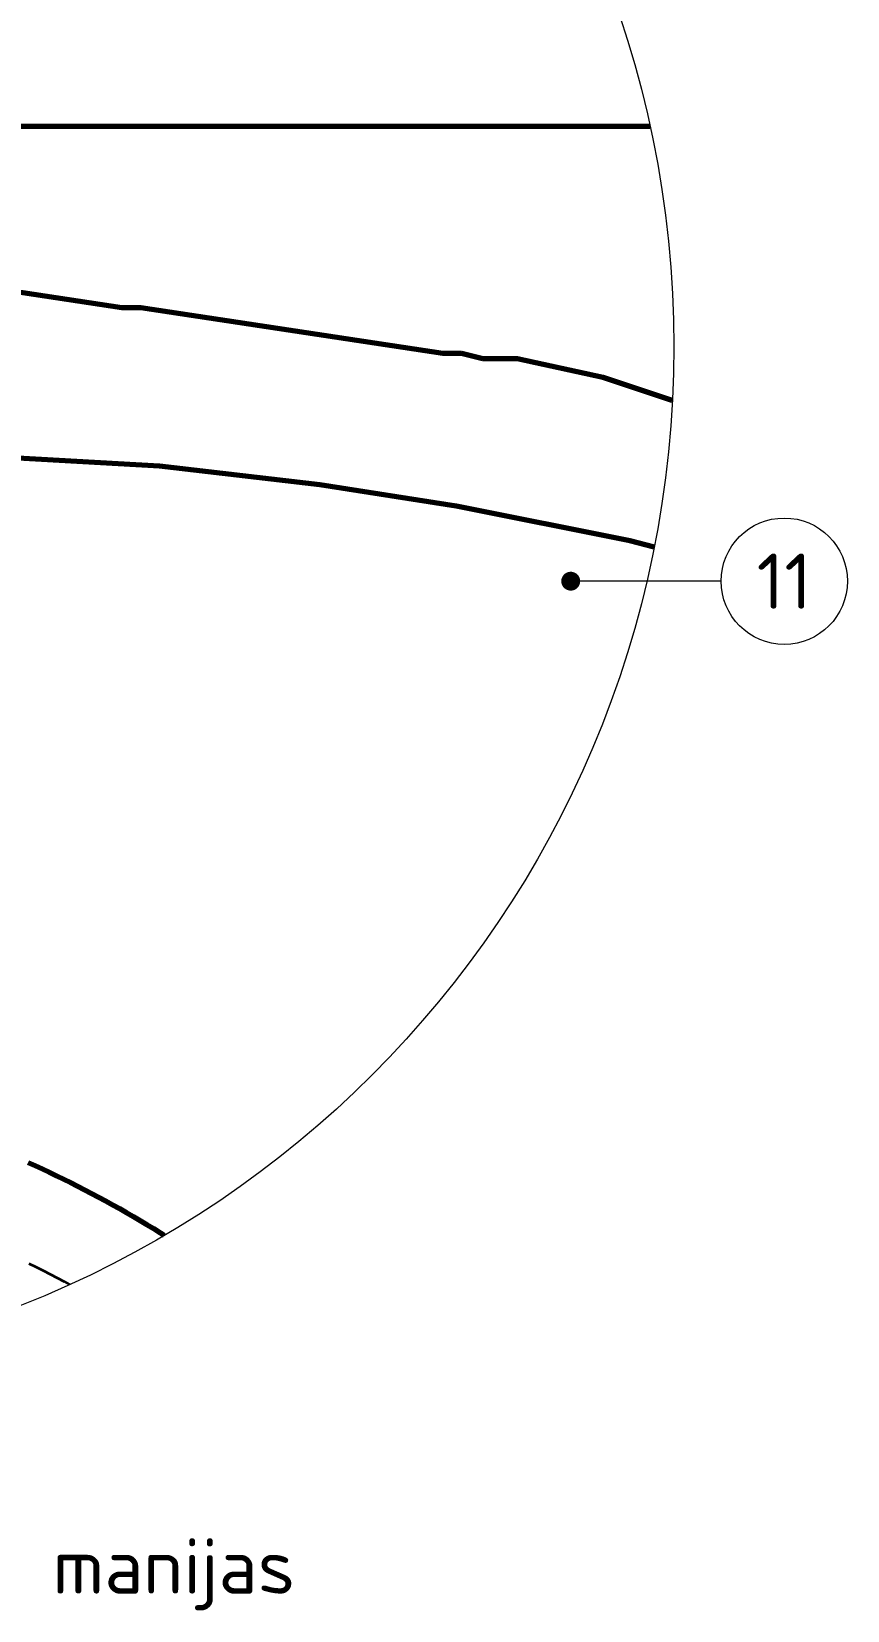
# Model space of a CAD drawing. Header units: millimetres. Extents: x 0 to 2208, y 0 to 420.
# Drawn here: x 841.2 to 892.9, y 245.7 to 345.7 of the extents above; entities that cross this region are included whole.
import ezdxf
from ezdxf.enums import TextEntityAlignment as Align

# ---------------------------------------------------------------- set-up
doc = ezdxf.new("R2010")
doc.units = ezdxf.units.MM
doc.linetypes.add('IRAM-E-TRAZOS', pattern=[5, 4, -1])
for name, color, linetype, lineweight in [('01-VISIBLE', 7, 'CONTINUOUS', 70), ('02-OCULTA', 4, 'IRAM-E-TRAZOS', 35), ('06-TEXTO', 7, 'CONTINUOUS', 25), ('08-FINA', 5, 'CONTINUOUS', 18)]:
    doc.layers.add(name, color=color, linetype=linetype, lineweight=lineweight)
doc.styles.add('ISO3098', font='isocpeur.ttf')

msp = doc.modelspace()

# ---------------------------------------------------------------- hatches: boundary and pattern name
at = {"layer": '08-FINA'}
h = msp.add_hatch(color=7, dxfattribs=at)
h.dxf.hatch_style = 1
edge = h.paths.add_edge_path()
edge.add_arc((875.387, 310.885), 0.6, 0, 360)

# ---------------------------------------------------------------- linework, layer by layer
at = {"layer": '01-VISIBLE'}
for points in [[(824.437, 339.705), (880.403, 339.705)], [(846.957, 328.195), (830.197, 330.735)], [(848.147, 328.195), (846.957, 328.195)], [(867.277, 325.315), (848.147, 328.195)], [(868.467, 325.315), (867.277, 325.315)], [(869.817, 324.975), (868.467, 325.315)], [(872.017, 324.975), (869.817, 324.975)], [(877.437, 323.785), (872.017, 324.975)], [(881.824, 322.326), (877.437, 323.785)], [(840.357, 318.705), (849.327, 318.195)], [(849.327, 318.195), (859.487, 317.015)], [(859.487, 317.015), (868.127, 315.655)], [(868.127, 315.655), (879.137, 313.455)], [(879.137, 313.455), (880.672, 313.071)], [(849.624, 269.441), (849.391, 269.589), (848.966, 269.853), (848.54, 270.115), (848.112, 270.372), (847.681, 270.627), (847.249, 270.878), (846.814, 271.125), (846.378, 271.369), (845.94, 271.61), (845.5, 271.848), (845.058, 272.083), (844.615, 272.314), (844.17, 272.542), (843.723, 272.767), (843.275, 272.989), (842.826, 273.208), (842.374, 273.423), (841.922, 273.636), (841.468, 273.846), (841.013, 274.052)]]:
    msp.add_lwpolyline(points, dxfattribs=at)
at = {"layer": '02-OCULTA'}
for points in [[(824.437, 339.705), (880.403, 339.705)], [(846.957, 328.195), (830.197, 330.735)], [(848.147, 328.195), (846.957, 328.195)], [(867.277, 325.315), (848.147, 328.195)], [(868.467, 325.315), (867.277, 325.315)], [(869.817, 324.975), (868.467, 325.315)], [(872.017, 324.975), (869.817, 324.975)], [(877.437, 323.785), (872.017, 324.975)], [(881.824, 322.326), (877.437, 323.785)], [(840.357, 318.705), (849.327, 318.195)], [(849.327, 318.195), (859.487, 317.015)], [(859.487, 317.015), (868.127, 315.655)], [(868.127, 315.655), (879.137, 313.455)], [(879.137, 313.455), (880.672, 313.071)], [(841.056, 267.676), (841.506, 267.454), (841.955, 267.228), (842.402, 266.998), (842.846, 266.765), (843.289, 266.528), (843.636, 266.339)]]:
    msp.add_lwpolyline(points, dxfattribs=at)
at = {"layer": '08-FINA'}
msp.add_line((884.917, 310.885), (875.387, 310.885), dxfattribs=at)
for centre, radius in [((816.667, 325.75), 65.25), ((888.917, 310.885), 4)]:
    msp.add_circle(centre, radius, dxfattribs=at)

# ---------------------------------------------------------------- texts
at = {"layer": '06-TEXTO', "style": 'ISO3098'}
for s, p in [('11', (888.917, 310.885)), ('Válvula, disco de seguridad y manijas', (816.667, 248.5))]:
    msp.add_text(s, height=3.5, dxfattribs=at).set_placement(p, align=Align.MIDDLE_CENTER)

doc.saveas('drawing.dxf')
